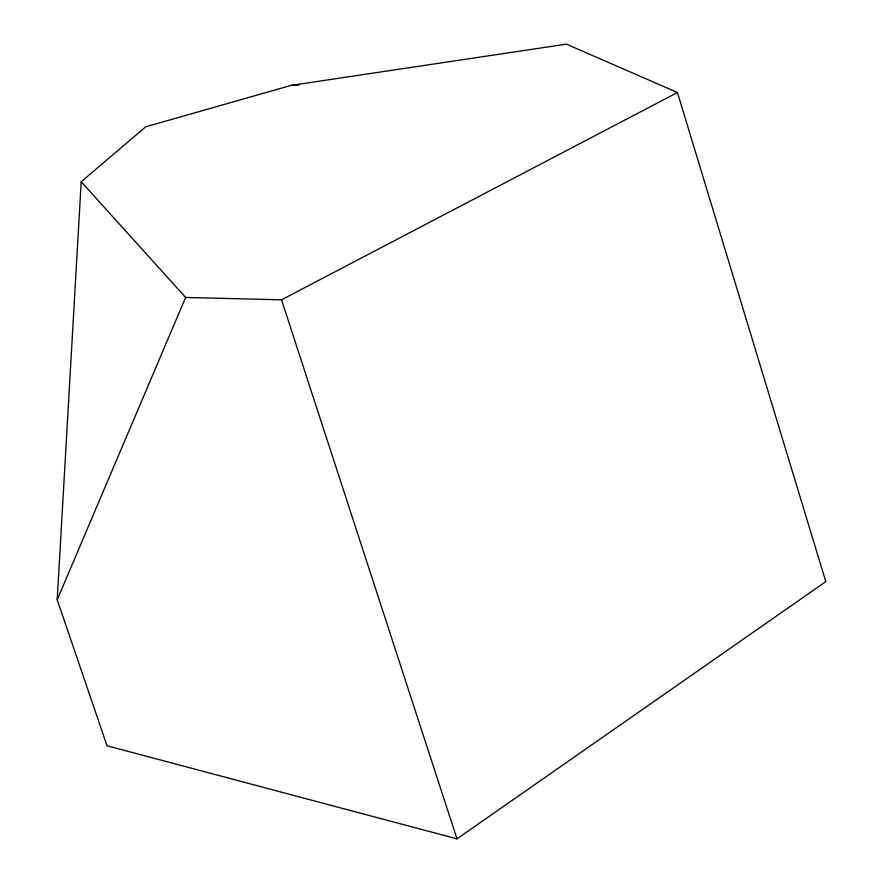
<?xml version="1.0" encoding="UTF-8"?>
<svg xmlns="http://www.w3.org/2000/svg" width="883" height="883" viewBox="0 0 883 883"><rect width="100%" height="100%" fill="white"/><g stroke="black" fill="none" stroke-linecap="round" stroke-linejoin="round"><path stroke-width="1.32" d="M57.207 599.811L81.203 181.743L145.717 126.81L291.037 85.408L566.433 44.15L677.449 92.527L825.793 581.643L456.997 838.85L107.031 745.771L57.207 599.811L185.629 297.45L81.203 181.743M185.629 297.45L281.534 299.812L677.449 92.527M291.037 85.408L299.293 84.978M281.534 299.812L456.997 838.85"/></g></svg>
